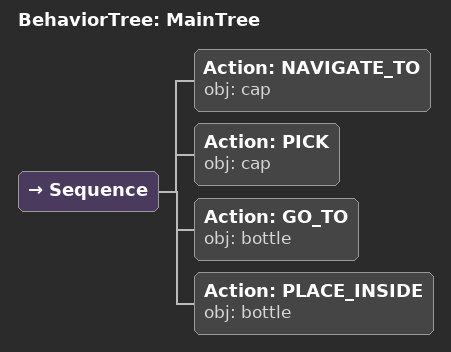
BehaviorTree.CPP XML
<root main_tree_to_execute="MainTree">
  <BehaviorTree ID="MainTree">
    <Sequence>
      <!-- Navigate to cap -->
      <Action ID="NAVIGATE_TO" obj="cap" />
      <!-- Pick cap -->
      <Action ID="PICK" obj="cap" />
      <!-- Go to bottle -->
      <Action ID="GO_TO" obj="bottle" />
      <!-- Place inside bottle (insert cap into bottle opening) -->
      <Action ID="PLACE_INSIDE" obj="bottle" />
    </Sequence>
  </BehaviorTree>
</root>
